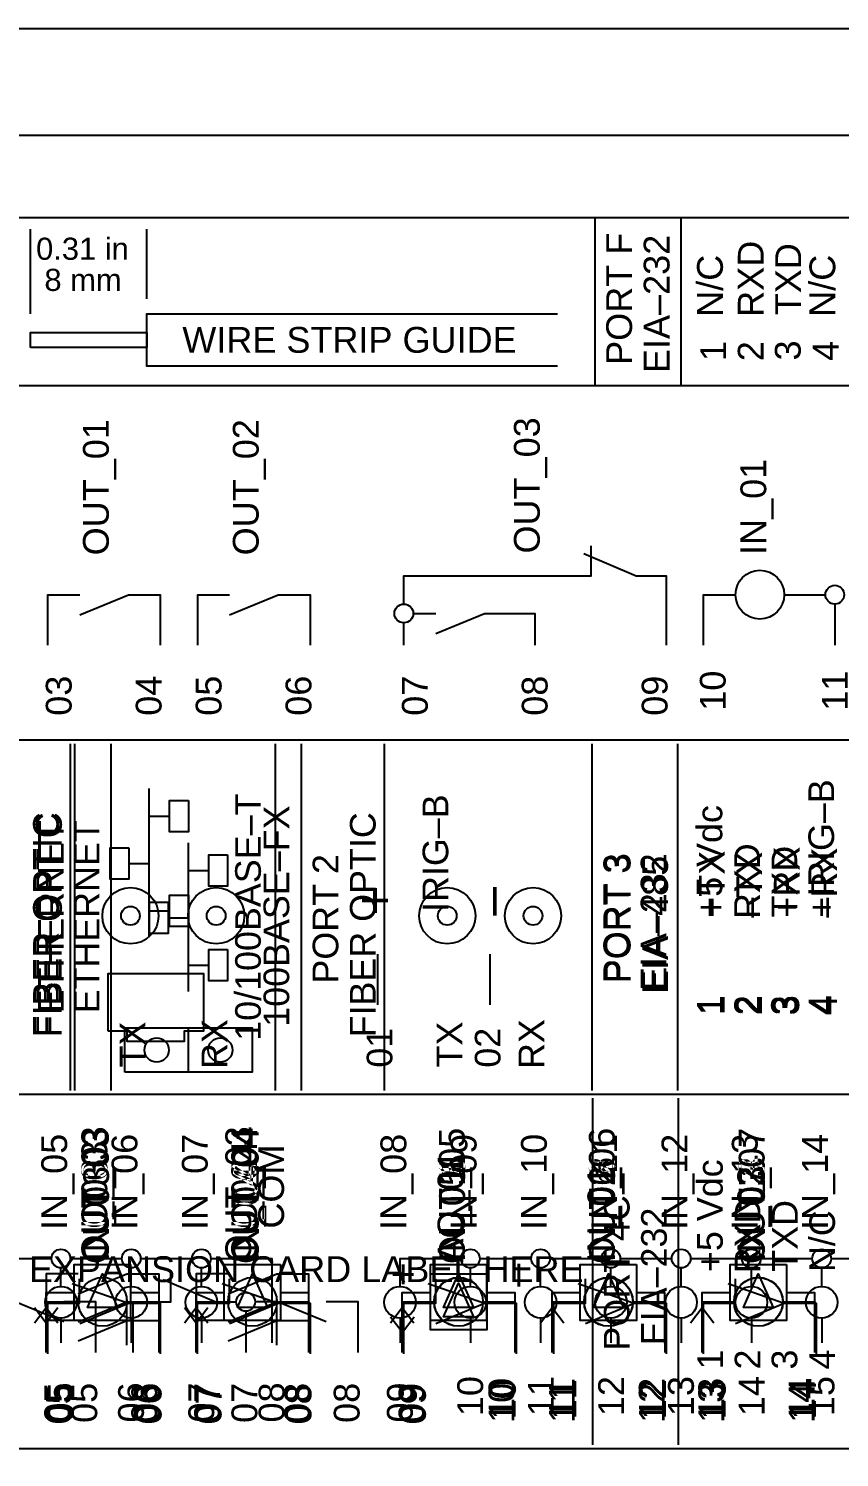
# Model space of a CAD drawing. Extents: x 0.3 to 23.7, y 0.2 to 17.8.
# Drawn here: x 10.789 to 12.953, y 5.042 to 8.852 of the extents above; entities that cross this region are included whole.
import ezdxf

# ---------------------------------------------------------------- set-up
doc = ezdxf.new("R2010")
doc.units = 0
doc.header["$MEASUREMENT"] = 0
for name, color, linetype in [('1_01__0-__NONE__EIA-232', 7, 'CONTINUOUS'), ('1_02__1-__NONE__EIA-485', 7, 'CONTINUOUS'), ('1_03__2-___1__10-100BASE-T', 7, 'CONTINUOUS'), ('1_04__3-___1__10-100BASE-T', 7, 'CONTINUOUS'), ('1_05__4-___1__100BASE-FX_M', 7, 'CONTINUOUS'), ('1_06__6-___2__10-100BASE-T', 7, 'CONTINUOUS'), ('1_07__8-___2__100BASE-FX_M', 7, 'CONTINUOUS'), ('2_01__0-__EMPTY', 7, 'CONTINUOUS'), ('2_02__A-__SERIAL_COMMUNICA', 7, 'CONTINUOUS'), ('2_03__B-___3__DI___4__DO__', 7, 'CONTINUOUS'), ('2_04__1-___4__DI___4__DO_E', 7, 'CONTINUOUS'), ('2_05__C-___4__DI___4__DO_F', 7, 'CONTINUOUS'), ('2_06__D-___4__DI___3__DO_E', 7, 'CONTINUOUS'), ('2_07__2A___8__DO__ELECTROM', 7, 'CONTINUOUS'), ('2_08__2B___8__DO__ELECTROM', 7, 'CONTINUOUS'), ('2_09__2C___8__DO_ELECTROME', 7, 'CONTINUOUS'), ('2_10__2D___8__DO_ELECTROME', 7, 'CONTINUOUS'), ('2_11__2G___8__DO_ELECTROME', 7, 'CONTINUOUS'), ('2_12__3-___8__DI', 7, 'CONTINUOUS'), ('2_13__4-___14__DI', 7, 'CONTINUOUS'), ('2_14__5-___8__AI___20_MA_O', 7, 'CONTINUOUS'), ('2_15__6-___4__AI___4__AO__', 7, 'CONTINUOUS'), ('5_00_____DWG', 7, 'CONTINUOUS')]:
    doc.layers.add(name, color=color, linetype=linetype)
doc.styles.add('ARIAL', font='arial.ttf')

msp = doc.modelspace()

# ---------------------------------------------------------------- linework, layer by layer
at = {"layer": '1_01__0-__NONE__EIA-232'}
for points in [[(10.9006, 6.0198), (10.9006, 6.9448)], [(11.4476, 6.0198), (11.4476, 6.9448)], [(12.2931, 6.0198), (12.2931, 6.9448)], [(12.5218, 6.0198), (12.5218, 6.9448)], [(11.7212, 6.2489), (11.7212, 6.3839)], [(12.0195, 6.3839), (12.0195, 6.2489)]]:
    msp.add_lwpolyline(points, dxfattribs=at)
for centre, radius in [((11.0609, 6.4862), 0.075), ((11.2896, 6.4862), 0.075), ((11.0609, 6.4862), 0.025), ((11.2896, 6.4862), 0.025)]:
    msp.add_circle(centre, radius, dxfattribs=at)
at = {"layer": '1_02__1-__NONE__EIA-485'}
for points in [[(10.9006, 6.0198), (10.9006, 6.9448)], [(11.4476, 6.0198), (11.4476, 6.9448)], [(12.2931, 6.0198), (12.2931, 6.9448)], [(12.5218, 6.0198), (12.5218, 6.9448)], [(11.7212, 6.2489), (11.7212, 6.3839)], [(12.0195, 6.3839), (12.0195, 6.2489)]]:
    msp.add_lwpolyline(points, dxfattribs=at)
for centre, radius in [((11.0609, 6.4862), 0.075), ((11.2896, 6.4862), 0.075), ((11.0609, 6.4862), 0.025), ((11.2896, 6.4862), 0.025)]:
    msp.add_circle(centre, radius, dxfattribs=at)
at = {"layer": '1_03__2-___1__10-100BASE-T'}
for points in [[(10.9006, 6.0198), (10.9006, 6.9448)], [(11.4476, 6.0198), (11.4476, 6.9448)], [(12.2931, 6.0198), (12.2931, 6.9448)], [(12.5218, 6.0198), (12.5218, 6.9448)], [(11.7212, 6.2489), (11.7212, 6.3839)], [(12.0195, 6.3839), (12.0195, 6.2489)]]:
    msp.add_lwpolyline(points, dxfattribs=at)
for centre, radius in [((11.0609, 6.4862), 0.075), ((11.2896, 6.4862), 0.075), ((11.0609, 6.4862), 0.025), ((11.2896, 6.4862), 0.025)]:
    msp.add_circle(centre, radius, dxfattribs=at)
at = {"layer": '1_04__3-___1__10-100BASE-T'}
for points in [[(10.9006, 6.0198), (10.9006, 6.9448)], [(11.4476, 6.0198), (11.4476, 6.9448)], [(12.2931, 6.0198), (12.2931, 6.9448)], [(12.5218, 6.0198), (12.5218, 6.9448)], [(11.7212, 6.2489), (11.7212, 6.3839)], [(12.0195, 6.3839), (12.0195, 6.2489)]]:
    msp.add_lwpolyline(points, dxfattribs=at)
for centre, radius in [((11.0609, 6.4862), 0.075), ((11.2896, 6.4862), 0.075), ((11.0609, 6.4862), 0.025), ((11.2896, 6.4862), 0.025)]:
    msp.add_circle(centre, radius, dxfattribs=at)
at = {"layer": '1_05__4-___1__100BASE-FX_M'}
for points in [[(11.5173, 6.0198), (11.5173, 6.9448)], [(11.7391, 6.0198), (11.7391, 6.9448)], [(12.2931, 6.0198), (12.2931, 6.9448)], [(12.5218, 6.0198), (12.5218, 6.9448)]]:
    msp.add_lwpolyline(points, dxfattribs=at)
for centre, radius in [((11.9063, 6.4862), 0.075), ((12.1351, 6.4862), 0.075), ((11.9063, 6.4862), 0.025), ((12.1351, 6.4862), 0.025)]:
    msp.add_circle(centre, radius, dxfattribs=at)
at = {"layer": '1_06__6-___2__10-100BASE-T'}
for points in [[(10.9129, 6.0198), (10.9129, 6.9448)], [(11.5173, 6.0198), (11.5173, 6.9448)], [(11.7391, 6.0198), (11.7391, 6.9448)], [(12.2931, 6.0198), (12.2931, 6.9448)], [(12.5218, 6.0198), (12.5218, 6.9448)], [(11.1112, 6.4291), (11.1112, 6.8253)], [(11.2155, 6.7938), (11.2155, 6.7098), (11.1655, 6.7098), (11.1655, 6.7938), (11.2155, 6.7938)], [(11.1112, 6.7518), (11.1627, 6.7518)], [(11.0569, 6.6676), (11.0569, 6.5836), (11.0069, 6.5836), (11.0069, 6.6676), (11.0569, 6.6676)], [(11.0597, 6.6256), (11.1112, 6.6256)], [(11.2155, 6.5414), (11.2155, 6.4573), (11.1655, 6.4573), (11.1655, 6.5414), (11.2155, 6.5414)], [(11.1112, 6.4993), (11.1627, 6.4993)], [(11.0005, 6.1796), (11.0517, 6.1796), (11.0517, 6.152), (11.2052, 6.152), (11.2052, 6.1796), (11.2563, 6.1796), (11.2563, 6.3311), (11.0005, 6.3311), (11.0005, 6.1796)]]:
    msp.add_lwpolyline(points, dxfattribs=at)
for centre, radius in [((11.9063, 6.4862), 0.075), ((12.1351, 6.4862), 0.075), ((11.9063, 6.4862), 0.025), ((12.1351, 6.4862), 0.025)]:
    msp.add_circle(centre, radius, dxfattribs=at)
at = {"layer": '1_07__8-___2__100BASE-FX_M'}
for points in [[(11.0095, 6.0198), (11.0095, 6.9448)], [(11.5173, 6.0198), (11.5173, 6.9448)], [(11.7391, 6.0198), (11.7391, 6.9448)], [(12.2931, 6.0198), (12.2931, 6.9448)], [(12.5218, 6.0198), (12.5218, 6.9448)], [(11.2158, 6.2842), (11.2158, 6.6804)], [(11.3201, 6.6489), (11.3201, 6.5649), (11.2701, 6.5649), (11.2701, 6.6489), (11.3201, 6.6489)], [(11.2158, 6.6069), (11.2673, 6.6069)], [(11.1614, 6.5227), (11.1614, 6.4386), (11.1115, 6.4386), (11.1115, 6.5227), (11.1614, 6.5227)], [(11.1642, 6.4807), (11.2158, 6.4807)], [(11.3201, 6.3964), (11.3201, 6.3124), (11.2701, 6.3124), (11.2701, 6.3964), (11.3201, 6.3964)], [(11.2158, 6.3544), (11.2673, 6.3544)], [(11.0458, 6.0687), (11.0458, 6.1877), (11.3858, 6.1877), (11.3858, 6.0687), (11.0458, 6.0687)], [(11.2158, 6.0687), (11.2158, 6.1877)]]:
    msp.add_lwpolyline(points, dxfattribs=at)
for centre, radius in [((11.9063, 6.4862), 0.075), ((12.1351, 6.4862), 0.075), ((11.9063, 6.4862), 0.025), ((12.1351, 6.4862), 0.025), ((11.1308, 6.1281), 0.0325), ((11.3008, 6.1281), 0.0325)]:
    msp.add_circle(centre, radius, dxfattribs=at)
at = {"layer": '2_02__A-__SERIAL_COMMUNICA'}
for points in [[(12.2943, 5.0748), (12.2943, 5.9998)], [(12.5231, 5.0748), (12.5231, 5.9998)]]:
    msp.add_lwpolyline(points, dxfattribs=at)
at = {"layer": '2_03__B-___3__DI___4__DO__'}
for points in [[(12.0115, 5.5314), (12.0115, 5.3814), (11.8615, 5.3814), (11.8615, 5.5314), (12.0115, 5.5314)], [(11.9764, 5.4164), (11.8964, 5.4164), (11.9365, 5.5064), (11.9764, 5.4164)], [(10.8364, 5.3214), (10.8364, 5.4564), (10.9215, 5.4564)], [(10.9215, 5.4027), (11.0515, 5.4564), (11.1365, 5.4564), (11.1365, 5.3214)], [(11.2363, 5.3214), (11.2363, 5.4564), (11.3214, 5.4564)], [(11.3215, 5.4027), (11.4515, 5.4564), (11.5364, 5.4564), (11.5364, 5.3214)], [(11.7865, 5.3214), (11.7865, 5.4564), (11.8615, 5.4564)], [(12.0115, 5.4564), (12.0866, 5.4564), (12.0866, 5.3214)], [(12.1865, 5.3214), (12.1864, 5.4564), (12.2716, 5.4564)], [(12.4016, 5.4564), (12.4866, 5.4564), (12.4866, 5.3214)], [(12.5864, 5.3214), (12.5864, 5.4564), (12.6716, 5.4564)], [(12.8016, 5.4564), (12.8865, 5.4564), (12.8865, 5.3214)], [(11.7552, 5.4164), (11.7864, 5.3752), (11.8176, 5.4164)]]:
    msp.add_lwpolyline(points, dxfattribs=at)
for centre in [(12.3366, 5.4564), (12.7366, 5.4564)]:
    msp.add_circle(centre, 0.065, dxfattribs=at)
at = {"layer": '2_04__1-___4__DI___4__DO_E'}
for points in [[(11.9363, 5.5214), (11.9494, 5.52), (11.9616, 5.5163), (11.9727, 5.5103), (11.9823, 5.5023), (11.9902, 5.4927), (11.9962, 5.4817), (12, 5.4695), (12.0013, 5.4564), (12, 5.4433), (11.9962, 5.4311), (11.9902, 5.42), (11.9823, 5.4104), (11.9727, 5.4025), (11.9616, 5.3965), (11.9494, 5.3927), (11.9363, 5.3914), (11.9232, 5.3927), (11.911, 5.3965), (11.9, 5.4025), (11.8904, 5.4104), (11.8824, 5.42), (11.8764, 5.4311), (11.8727, 5.4433), (11.8713, 5.4564), (11.8727, 5.4695), (11.8764, 5.4817), (11.8824, 5.4927), (11.8904, 5.5023), (11.9, 5.5103), (11.911, 5.5163), (11.9232, 5.52)], [(12.3364, 5.5214), (12.3495, 5.52), (12.3617, 5.5163), (12.3727, 5.5103), (12.3824, 5.5023), (12.3903, 5.4927), (12.3963, 5.4817), (12.4001, 5.4695), (12.4014, 5.4564), (12.4001, 5.4433), (12.3963, 5.4311), (12.3903, 5.42), (12.3824, 5.4104), (12.3727, 5.4025), (12.3617, 5.3965), (12.3495, 5.3927), (12.3364, 5.3914), (12.3233, 5.3927), (12.3111, 5.3965), (12.3001, 5.4025), (12.2904, 5.4104), (12.2825, 5.42), (12.2765, 5.4311), (12.2727, 5.4433), (12.2714, 5.4564), (12.2727, 5.4695), (12.2765, 5.4817), (12.2825, 5.4927), (12.2904, 5.5023), (12.3001, 5.5103), (12.3111, 5.5163), (12.3233, 5.52)], [(12.7365, 5.5214), (12.7496, 5.52), (12.7618, 5.5163), (12.7728, 5.5103), (12.7824, 5.5023), (12.7904, 5.4927), (12.7964, 5.4817), (12.8001, 5.4695), (12.8015, 5.4564), (12.8001, 5.4433), (12.7964, 5.4311), (12.7904, 5.42), (12.7824, 5.4104), (12.7728, 5.4025), (12.7618, 5.3965), (12.7496, 5.3927), (12.7365, 5.3914), (12.7234, 5.3927), (12.7112, 5.3965), (12.7001, 5.4025), (12.6905, 5.4104), (12.6826, 5.42), (12.6766, 5.4311), (12.6728, 5.4433), (12.6715, 5.4564), (12.6728, 5.4695), (12.6766, 5.4817), (12.6826, 5.4927), (12.6905, 5.5023), (12.7001, 5.5103), (12.7112, 5.5163), (12.7234, 5.52)]]:
    msp.add_lwpolyline(points, close=True, dxfattribs=at)
for points in [[(10.8362, 5.3214), (10.8362, 5.4564), (10.9213, 5.4564)], [(10.9214, 5.4027), (11.0513, 5.4564), (11.1363, 5.4564), (11.1363, 5.3214)], [(11.2362, 5.3214), (11.2362, 5.4564), (11.3213, 5.4564)], [(11.3213, 5.4027), (11.4513, 5.4564), (11.5363, 5.4564), (11.5363, 5.3214)], [(11.7863, 5.3214), (11.7863, 5.4564), (11.8713, 5.4564)], [(12.0013, 5.4564), (12.0863, 5.4564), (12.0863, 5.3214)], [(12.1864, 5.3214), (12.1864, 5.4564), (12.2714, 5.4564)], [(12.4014, 5.4564), (12.4864, 5.4564), (12.4864, 5.3214)], [(12.5865, 5.3214), (12.5865, 5.4564), (12.6714, 5.4564)], [(12.8015, 5.4564), (12.8864, 5.4564), (12.8864, 5.3214)]]:
    msp.add_lwpolyline(points, dxfattribs=at)
for centre in [(11.9363, 5.4564), (12.3364, 5.4564), (12.7365, 5.4564)]:
    msp.add_circle(centre, 0.065, dxfattribs=at)
at = {"layer": '2_05__C-___4__DI___4__DO_F'}
for points in [[(10.9213, 5.5313), (10.8362, 5.5313), (10.8362, 5.3213)], [(10.9213, 5.4776), (11.0513, 5.5313), (11.1363, 5.5313), (11.1363, 5.4063)], [(11.3213, 5.5313), (11.2362, 5.5313), (11.2362, 5.3213)], [(11.3213, 5.4776), (11.4513, 5.5313), (11.5363, 5.5313), (11.5363, 5.4063)], [(11.0513, 5.3413), (11.0513, 5.4713)], [(11.4513, 5.3413), (11.4513, 5.4713)], [(11.7863, 5.3213), (11.7863, 5.4563), (11.8713, 5.4563)], [(12.0013, 5.4563), (12.0863, 5.4563), (12.0863, 5.3213)], [(12.1864, 5.3213), (12.1864, 5.4563), (12.2714, 5.4563)], [(12.4014, 5.4563), (12.4864, 5.4563), (12.4864, 5.3213)], [(12.5865, 5.3213), (12.5865, 5.4563), (12.6714, 5.4563)], [(12.8015, 5.4563), (12.8864, 5.4563), (12.8864, 5.3213)], [(10.9213, 5.4063), (10.8362, 5.4063)], [(10.9213, 5.3526), (11.0513, 5.4063), (11.1363, 5.4063), (11.1363, 5.3213)], [(11.3213, 5.4063), (11.2362, 5.4063)], [(11.3213, 5.3526), (11.4513, 5.4063), (11.5363, 5.4063), (11.5363, 5.3213)]]:
    msp.add_lwpolyline(points, dxfattribs=at)
for centre in [(11.9363, 5.4563), (12.3364, 5.4563), (12.7365, 5.4563)]:
    msp.add_circle(centre, 0.065, dxfattribs=at)
at = {"layer": '2_06__D-___4__DI___3__DO_E'}
for points in [[(11.0683, 5.3214), (11.0683, 5.4564), (11.1684, 5.4564), (11.1684, 5.4564), (11.1684, 5.5364)], [(11.1484, 5.5164), (11.2884, 5.4564), (11.3435, 5.4564)], [(10.8833, 5.4027), (10.7533, 5.4564), (10.6933, 5.4564)], [(10.9685, 5.3214), (10.9685, 5.4564), (10.8834, 5.4564)], [(11.5834, 5.4027), (11.4534, 5.4564), (11.3934, 5.4564)], [(11.6685, 5.3214), (11.6685, 5.4564), (11.5834, 5.4564)], [(11.7863, 5.3214), (11.7863, 5.4564), (11.8713, 5.4564)], [(12.0013, 5.4564), (12.0863, 5.4564), (12.0863, 5.3214)], [(12.1864, 5.3214), (12.1864, 5.4564), (12.2714, 5.4564)], [(12.4014, 5.4564), (12.4864, 5.4564), (12.4864, 5.3214)], [(12.5865, 5.3214), (12.5865, 5.4564), (12.6715, 5.4564)], [(12.8015, 5.4564), (12.8865, 5.4564), (12.8865, 5.3214)], [(11.3684, 5.4314), (11.3684, 5.3214)]]:
    msp.add_lwpolyline(points, dxfattribs=at)
for centre, radius in [((11.9363, 5.4564), 0.065), ((12.3364, 5.4564), 0.065), ((12.7365, 5.4564), 0.065), ((11.3684, 5.4564), 0.025)]:
    msp.add_circle(centre, radius, dxfattribs=at)
at = {"layer": '2_07__2A___8__DO__ELECTROM'}
for points in [[(10.8402, 5.3175), (10.8402, 5.4525), (10.9253, 5.4525)], [(10.9254, 5.3988), (11.0553, 5.4525), (11.1403, 5.4525), (11.1403, 5.3175)], [(11.2402, 5.3175), (11.2402, 5.4525), (11.3253, 5.4525)], [(11.3253, 5.3988), (11.4553, 5.4525), (11.5403, 5.4525), (11.5403, 5.3175)], [(11.7903, 5.3175), (11.7903, 5.4525), (11.8754, 5.4525)], [(11.8755, 5.3988), (12.0054, 5.4525), (12.0904, 5.4525), (12.0904, 5.3175)], [(12.1903, 5.3175), (12.1903, 5.4525), (12.2754, 5.4525)], [(12.2755, 5.3988), (12.4054, 5.4525), (12.4904, 5.4525), (12.4904, 5.3175)], [(12.5903, 5.3175), (12.5903, 5.4525), (12.6754, 5.4525)], [(12.6754, 5.3988), (12.8054, 5.4525), (12.8904, 5.4525), (12.8904, 5.3175)]]:
    msp.add_lwpolyline(points, dxfattribs=at)
at = {"layer": '2_08__2B___8__DO__ELECTROM'}
for points in [[(10.8402, 5.3175), (10.8402, 5.4525), (10.9253, 5.4525), (10.9253, 5.5175)], [(10.9053, 5.505), (11.0553, 5.4525), (11.1403, 5.4525), (11.1403, 5.3175)], [(11.2402, 5.3175), (11.2402, 5.4525), (11.3253, 5.4525), (11.3253, 5.5175)], [(11.3053, 5.505), (11.4553, 5.4525), (11.5403, 5.4525), (11.5403, 5.3175)], [(11.7903, 5.3175), (11.7903, 5.4525), (11.8754, 5.4525), (11.8754, 5.5175)], [(11.8554, 5.505), (12.0054, 5.4525), (12.0904, 5.4525), (12.0904, 5.3175)], [(12.1903, 5.3175), (12.1903, 5.4525), (12.2754, 5.4525), (12.2754, 5.5175)], [(12.2554, 5.505), (12.4054, 5.4525), (12.4904, 5.4525), (12.4904, 5.3175)], [(12.5903, 5.3175), (12.5903, 5.4525), (12.6754, 5.4525), (12.6754, 5.5175)], [(12.6554, 5.505), (12.8054, 5.4525), (12.8904, 5.4525), (12.8904, 5.3175)]]:
    msp.add_lwpolyline(points, dxfattribs=at)
at = {"layer": '2_09__2C___8__DO_ELECTROME'}
for points in [[(12.5903, 5.3175), (12.5903, 5.4525), (12.6754, 5.4525), (12.6754, 5.5175)], [(12.6554, 5.505), (12.8054, 5.4525), (12.8904, 5.4525), (12.8904, 5.3175)], [(10.8402, 5.3175), (10.8402, 5.4525), (10.9253, 5.4525)], [(10.9254, 5.3988), (11.0553, 5.4525), (11.1403, 5.4525), (11.1403, 5.3175)], [(11.2402, 5.3175), (11.2402, 5.4525), (11.3253, 5.4525)], [(11.3253, 5.3988), (11.4553, 5.4525), (11.5403, 5.4525), (11.5403, 5.3175)], [(11.7903, 5.3175), (11.7903, 5.4525), (11.8754, 5.4525)], [(11.8755, 5.3988), (12.0054, 5.4525), (12.0904, 5.4525), (12.0904, 5.3175)], [(12.1903, 5.3175), (12.1903, 5.4525), (12.2754, 5.4525)], [(12.2755, 5.3988), (12.4054, 5.4525), (12.4904, 5.4525), (12.4904, 5.3175)]]:
    msp.add_lwpolyline(points, dxfattribs=at)
at = {"layer": '2_10__2D___8__DO_ELECTROME'}
for points in [[(10.8402, 5.3175), (10.8402, 5.4525), (10.9253, 5.4525), (10.9253, 5.5175)], [(10.9053, 5.505), (11.0553, 5.4525), (11.1403, 5.4525), (11.1403, 5.3175)], [(11.2402, 5.3175), (11.2402, 5.4525), (11.3253, 5.4525), (11.3253, 5.5175)], [(11.3053, 5.505), (11.4553, 5.4525), (11.5403, 5.4525), (11.5403, 5.3175)], [(11.7903, 5.3175), (11.7903, 5.4525), (11.8754, 5.4525), (11.8754, 5.5175)], [(11.8554, 5.505), (12.0055, 5.4525), (12.0904, 5.4525), (12.0904, 5.3175)], [(12.1903, 5.3175), (12.1903, 5.4525), (12.2754, 5.4525), (12.2754, 5.5175)], [(12.2554, 5.505), (12.4054, 5.4525), (12.4904, 5.4525), (12.4904, 5.3175)], [(12.5903, 5.3175), (12.5903, 5.4525), (12.6754, 5.4525), (12.6754, 5.5175)], [(12.6554, 5.505), (12.8054, 5.4525), (12.8904, 5.4525), (12.8904, 5.3175)]]:
    msp.add_lwpolyline(points, dxfattribs=at)
at = {"layer": '2_11__2G___8__DO_ELECTROME'}
for points in [[(11.7903, 5.3175), (11.7903, 5.4525), (11.8754, 5.4525), (11.8754, 5.5175)], [(11.8554, 5.505), (12.0054, 5.4525), (12.0904, 5.4525), (12.0904, 5.3175)], [(12.1903, 5.3175), (12.1903, 5.4525), (12.2754, 5.4525), (12.2754, 5.5175)], [(12.2554, 5.505), (12.4054, 5.4525), (12.4904, 5.4525), (12.4904, 5.3175)], [(12.5903, 5.3175), (12.5903, 5.4525), (12.6754, 5.4525), (12.6754, 5.5175)], [(12.6554, 5.505), (12.8054, 5.4525), (12.8904, 5.4525), (12.8904, 5.3175)], [(10.8402, 5.3175), (10.8402, 5.4525), (10.9253, 5.4525)], [(10.9254, 5.3988), (11.0553, 5.4525), (11.1403, 5.4525), (11.1403, 5.3175)], [(11.2402, 5.3175), (11.2402, 5.4525), (11.3253, 5.4525)], [(11.3253, 5.3988), (11.4553, 5.4525), (11.5403, 5.4525), (11.5403, 5.3175)]]:
    msp.add_lwpolyline(points, dxfattribs=at)
at = {"layer": '2_12__3-___8__DI'}
for points in [[(10.8367, 5.3214), (10.8367, 5.4564), (10.9217, 5.4564)], [(11.0517, 5.4564), (11.1367, 5.4564), (11.1367, 5.3214)], [(11.2366, 5.3214), (11.2365, 5.4564), (11.3215, 5.4564)], [(11.4515, 5.4564), (11.5365, 5.4564), (11.5365, 5.3214)], [(11.7865, 5.3214), (11.7865, 5.4564), (11.8715, 5.4564)], [(12.0015, 5.4564), (12.0865, 5.4564), (12.0865, 5.3214)], [(12.1866, 5.3214), (12.1866, 5.4564), (12.2716, 5.4564)], [(12.4016, 5.4564), (12.4866, 5.4564), (12.4866, 5.3214)], [(12.5867, 5.3214), (12.5867, 5.4564), (12.6716, 5.4564)], [(12.8017, 5.4564), (12.8867, 5.4564), (12.8867, 5.3214)]]:
    msp.add_lwpolyline(points, dxfattribs=at)
for centre in [(10.9867, 5.4564), (11.3866, 5.4564), (11.9365, 5.4564), (12.3366, 5.4564), (12.7367, 5.4564)]:
    msp.add_circle(centre, 0.065, dxfattribs=at)
at = {"layer": '2_13__4-___14__DI'}
for points in [[(10.7129, 5.5719), (10.8504, 5.5719)], [(10.9004, 5.5719), (11.0379, 5.5719)], [(11.0879, 5.5719), (11.2254, 5.5719)], [(11.2754, 5.5719), (11.4379, 5.5719), (11.4379, 5.3469)], [(11.7804, 5.4978), (11.7804, 5.5719), (11.9429, 5.5719)], [(11.9929, 5.5719), (12.1304, 5.5719)], [(12.1804, 5.5719), (12.3179, 5.5719)], [(12.3679, 5.5719), (12.5054, 5.5719)], [(12.5554, 5.5719), (12.6929, 5.5719)], [(12.7429, 5.5719), (12.8804, 5.5719)], [(12.9304, 5.5719), (13.0929, 5.5719), (13.0929, 5.3469)], [(10.8754, 5.4978), (10.8754, 5.5469)], [(11.0629, 5.4978), (11.0629, 5.5469)], [(11.2504, 5.4978), (11.2504, 5.5469)], [(11.9679, 5.4978), (11.9679, 5.5469)], [(12.1554, 5.4978), (12.1554, 5.5469)], [(12.3429, 5.4978), (12.3429, 5.5469)], [(12.5304, 5.4978), (12.5304, 5.5469)], [(12.7179, 5.4978), (12.7179, 5.5469)], [(12.9054, 5.4978), (12.9054, 5.5469)], [(10.8754, 5.4133), (10.8754, 5.3469)], [(11.0629, 5.4133), (11.0629, 5.3469)], [(11.2504, 5.4133), (11.2504, 5.3469)], [(11.7804, 5.4133), (11.7804, 5.3469)], [(11.9679, 5.4133), (11.9679, 5.3469)], [(12.1554, 5.4133), (12.1554, 5.3469)], [(12.3429, 5.4133), (12.3429, 5.3469)], [(12.5304, 5.4133), (12.5304, 5.3469)], [(12.7179, 5.4133), (12.7179, 5.3469)], [(12.9054, 5.4133), (12.9054, 5.3469)]]:
    msp.add_lwpolyline(points, dxfattribs=at)
for centre, radius in [((10.8754, 5.5719), 0.025), ((11.0629, 5.5719), 0.025), ((11.2504, 5.5719), 0.025), ((11.9679, 5.5719), 0.025), ((12.1554, 5.5719), 0.025), ((12.3429, 5.5719), 0.025), ((12.5304, 5.5719), 0.025), ((12.7179, 5.5719), 0.025), ((12.9054, 5.5719), 0.025), ((10.8754, 5.4555), 0.0422), ((11.0629, 5.4555), 0.0422), ((11.2504, 5.4555), 0.0422), ((11.7804, 5.4555), 0.0422), ((11.9679, 5.4555), 0.0422), ((12.1554, 5.4555), 0.0422), ((12.3429, 5.4555), 0.0422), ((12.5304, 5.4555), 0.0422), ((12.7179, 5.4555), 0.0422), ((12.9054, 5.4555), 0.0422)]:
    msp.add_circle(centre, radius, dxfattribs=at)
at = {"layer": '2_14__5-___8__AI___20_MA_O'}
for points in [[(11.0611, 5.5564), (11.0611, 5.4064), (10.9111, 5.4064), (10.9111, 5.5564), (11.0611, 5.5564)], [(11.0261, 5.4414), (10.9461, 5.4414), (10.9861, 5.5314), (11.0261, 5.4414)], [(11.4612, 5.5564), (11.4612, 5.4064), (11.3112, 5.4064), (11.3112, 5.5564), (11.4612, 5.5564)], [(11.4262, 5.4414), (11.3462, 5.4414), (11.3862, 5.5314), (11.4262, 5.4414)], [(12.0112, 5.5564), (12.0112, 5.4064), (11.8612, 5.4064), (11.8612, 5.5564), (12.0112, 5.5564)], [(11.9761, 5.4414), (11.8961, 5.4414), (11.9361, 5.5314), (11.9761, 5.4414)], [(12.4112, 5.5564), (12.4112, 5.4064), (12.2612, 5.4064), (12.2612, 5.5564), (12.4112, 5.5564)], [(12.3762, 5.4414), (12.2962, 5.4414), (12.3362, 5.5314), (12.3762, 5.4414)], [(12.8113, 5.5564), (12.8113, 5.4064), (12.6613, 5.4064), (12.6613, 5.5564), (12.8113, 5.5564)], [(12.7763, 5.4414), (12.6963, 5.4414), (12.7363, 5.5314), (12.7763, 5.4414)], [(10.8361, 5.3464), (10.836, 5.4814), (10.9111, 5.4814)], [(11.0612, 5.4814), (11.1362, 5.4814), (11.1362, 5.3464)], [(11.2361, 5.3464), (11.2361, 5.4814), (11.3112, 5.4814)], [(11.4612, 5.4814), (11.5363, 5.4814), (11.5363, 5.3464)], [(11.7862, 5.3464), (11.7861, 5.4814), (11.8612, 5.4814)], [(12.0112, 5.4814), (12.0863, 5.4814), (12.0863, 5.3464)], [(12.1862, 5.3464), (12.1861, 5.4814), (12.2612, 5.4814)], [(12.4112, 5.4814), (12.4863, 5.4814), (12.4863, 5.3464)], [(12.5862, 5.3464), (12.5862, 5.4814), (12.6613, 5.4814)], [(12.8113, 5.4814), (12.8864, 5.4814), (12.8864, 5.3464)], [(10.8048, 5.4002), (10.8361, 5.4414), (10.8673, 5.4002)], [(11.2049, 5.4002), (11.2361, 5.4414), (11.2673, 5.4002)], [(11.7549, 5.4002), (11.7862, 5.4414), (11.8174, 5.4002)], [(12.1549, 5.4002), (12.1862, 5.4414), (12.2174, 5.4002)], [(12.555, 5.4002), (12.5862, 5.4414), (12.6174, 5.4002)]]:
    msp.add_lwpolyline(points, dxfattribs=at)
at = {"layer": '2_15__6-___4__AI___4__AO__'}
for points in [[(11.0611, 5.5564), (11.0611, 5.4064), (10.9111, 5.4064), (10.9111, 5.5564), (11.0611, 5.5564)], [(11.0261, 5.4414), (10.9461, 5.4414), (10.9861, 5.5314), (11.0261, 5.4414)], [(11.4612, 5.5564), (11.4612, 5.4064), (11.3112, 5.4064), (11.3112, 5.5564), (11.4612, 5.5564)], [(11.4262, 5.4414), (11.3462, 5.4414), (11.3862, 5.5314), (11.4262, 5.4414)], [(12.0112, 5.5564), (12.0112, 5.4064), (11.8612, 5.4064), (11.8612, 5.5564), (12.0112, 5.5564)], [(11.9761, 5.4414), (11.8961, 5.4414), (11.9361, 5.5314), (11.9761, 5.4414)], [(12.4112, 5.5564), (12.4112, 5.4064), (12.2612, 5.4064), (12.2612, 5.5564), (12.4112, 5.5564)], [(12.3762, 5.4414), (12.2962, 5.4414), (12.3362, 5.5314), (12.3762, 5.4414)], [(12.8113, 5.5564), (12.8113, 5.4064), (12.6613, 5.4064), (12.6613, 5.5564), (12.8113, 5.5564)], [(12.7763, 5.4414), (12.6963, 5.4414), (12.7363, 5.5314), (12.7763, 5.4414)], [(10.8361, 5.3464), (10.836, 5.4814), (10.9111, 5.4814)], [(11.0612, 5.4814), (11.1362, 5.4814), (11.1362, 5.3464)], [(11.2361, 5.3464), (11.2361, 5.4814), (11.3112, 5.4814)], [(11.4612, 5.4814), (11.5363, 5.4814), (11.5363, 5.3464)], [(11.7862, 5.3464), (11.7861, 5.4814), (11.8612, 5.4814)], [(12.0112, 5.4814), (12.0863, 5.4814), (12.0863, 5.3464)], [(12.1862, 5.3464), (12.1861, 5.4814), (12.2612, 5.4814)], [(12.4112, 5.4814), (12.4863, 5.4814), (12.4863, 5.3464)], [(12.5862, 5.3464), (12.5862, 5.4814), (12.6613, 5.4814)], [(12.8113, 5.4814), (12.8864, 5.4814), (12.8864, 5.3464)], [(10.8048, 5.4414), (10.8361, 5.4002), (10.8673, 5.4414)], [(11.2049, 5.4414), (11.2361, 5.4002), (11.2673, 5.4414)], [(11.7549, 5.4002), (11.7862, 5.4414), (11.8174, 5.4002)], [(12.1549, 5.4002), (12.1862, 5.4414), (12.2174, 5.4002)], [(12.555, 5.4002), (12.5862, 5.4414), (12.6174, 5.4002)]]:
    msp.add_lwpolyline(points, dxfattribs=at)
at = {"layer": '5_00_____DWG'}
msp.add_lwpolyline([(9.4932, 8.8524), (14.6123, 8.8524), (14.6123, 1.569), (9.4932, 1.569)], close=True, dxfattribs=at)
for points in [[(14.6123, 8.567), (9.4932, 8.567)], [(12.3004, 8.3481), (12.3004, 7.8998)], [(12.5304, 7.8998), (12.5304, 8.3481)], [(10.7946, 8.0918), (10.7946, 8.3173)], [(11.1046, 8.1318), (11.1046, 8.3173)], [(12.2004, 7.9518), (11.1046, 7.9518), (11.1046, 8.0918), (12.2004, 8.0918)], [(10.7946, 8.0018), (10.7946, 8.0418), (11.1046, 8.0418), (11.1046, 8.0018), (10.7946, 8.0018)], [(13.5304, 7.8998), (9.6605, 7.8998)], [(11.7903, 7.3175), (11.7903, 7.3925), (12.2904, 7.3925), (12.2904, 7.3925), (12.2904, 7.4724)], [(12.2704, 7.4525), (12.4104, 7.3925), (12.4904, 7.3925), (12.4904, 7.2075)], [(10.8403, 7.2075), (10.8403, 7.3425), (10.9254, 7.3425)], [(10.9255, 7.2888), (11.0554, 7.3425), (11.1404, 7.3425), (11.1404, 7.2075)], [(11.2403, 7.2075), (11.2403, 7.3425), (11.3254, 7.3425)], [(11.3254, 7.2888), (11.4554, 7.3425), (11.5404, 7.3425), (11.5404, 7.2075)], [(12.5904, 7.2075), (12.5904, 7.3425), (12.6754, 7.3425)], [(12.8054, 7.3425), (12.9154, 7.3425)], [(12.9404, 7.3175), (12.9404, 7.2075)], [(11.8154, 7.2925), (11.8754, 7.2925)], [(11.8755, 7.2388), (12.0054, 7.2925), (12.1403, 7.2925), (12.1403, 7.2075)], [(11.7904, 7.2075), (11.7904, 7.2675)], [(13.5304, 6.9548), (9.6605, 6.9548)], [(13.5304, 6.0098), (9.6605, 6.0098)], [(13.5304, 5.0648), (9.6605, 5.0648)]]:
    msp.add_lwpolyline(points, dxfattribs=at)
msp.add_lwpolyline([(13.4504, 8.3481), (9.7405, 8.3481, 0.414213), (9.6605, 8.2681), (9.6605, 2.1031, 0.414212), (9.7405, 2.0231), (13.4504, 2.0231, 0.414211), (13.5304, 2.1031), (13.5304, 8.2681, 0.414219)], format="xyb", close=True, dxfattribs=at)
for centre, radius in [((12.7404, 7.3425), 0.065), ((12.9404, 7.3425), 0.025), ((11.7904, 7.2925), 0.025)]:
    msp.add_circle(centre, radius, dxfattribs=at)

# ---------------------------------------------------------------- texts
at = {"layer": '1_01__0-__NONE__EIA-232', "style": 'ARIAL'}
for s, height, p in [('+IRIG–B', 0.06846, (12.9384, 6.4809)), ('IRIG–B', 0.06846, (11.909, 6.4965)), ('FIBER OPTIC', 0.068457, (10.8696, 6.1619)), ('+5 Vdc', 0.06846, (12.6401, 6.4809)), ('RXD', 0.06846, (12.7406, 6.4775)), ('PORT 3', 0.06846, (12.3914, 6.3063)), ('EIA–232', 0.06846, (12.4909, 6.2859)), ('TXD', 0.06846, (12.8401, 6.4817)), ('+', 0.0978, (11.7608, 6.4868)), ('–', 0.0978, (12.0691, 6.4866)), ('1', 0.0685, (12.6411, 6.2209)), ('2', 0.0685, (12.7406, 6.2209)), ('3', 0.0685, (12.839, 6.2209)), ('4', 0.0685, (12.9395, 6.2209)), ('TX', 0.06846, (11.1007, 6.0817)), ('RX', 0.06846, (11.3194, 6.0775)), ('01', 0.06846, (11.7598, 6.081)), ('02', 0.06846, (12.0483, 6.081))]:
    msp.add_text(s, height=height, rotation=90, dxfattribs=at).set_placement(p)
at = {"layer": '1_02__1-__NONE__EIA-485', "style": 'ARIAL'}
for s, height, p in [('IRIG–B', 0.06846, (11.909, 6.4965)), ('FIBER OPTIC', 0.068457, (10.8696, 6.1619)), ('PORT 3', 0.06883, (12.3953, 6.306)), ('EIA–485', 0.06883, (12.4953, 6.2773)), ('+TX', 0.06883, (12.6465, 6.4808)), ('–TX', 0.06883, (12.7465, 6.4808)), ('+RX', 0.06883, (12.8465, 6.4808)), ('–RX', 0.06883, (12.9465, 6.4808)), ('+', 0.0978, (11.7608, 6.4868)), ('–', 0.0978, (12.0691, 6.4866)), ('1', 0.0688, (12.6464, 6.2209)), ('2', 0.0688, (12.7464, 6.2209)), ('3', 0.0688, (12.8453, 6.2209)), ('4', 0.0688, (12.9464, 6.2209)), ('TX', 0.06846, (11.1007, 6.0817)), ('RX', 0.06846, (11.3194, 6.0775)), ('01', 0.06846, (11.7598, 6.081)), ('02', 0.06846, (12.0483, 6.081))]:
    msp.add_text(s, height=height, rotation=90, dxfattribs=at).set_placement(p)
at = {"layer": '1_03__2-___1__10-100BASE-T', "style": 'ARIAL'}
for s, height, p in [('+IRIG–B', 0.06846, (12.9384, 6.4809)), ('IRIG–B', 0.06846, (11.909, 6.4965)), ('FIBER OPTIC', 0.068457, (10.8696, 6.1619)), ('+5 Vdc', 0.06846, (12.6401, 6.4809)), ('RXD', 0.06846, (12.7406, 6.4775)), ('PORT 3', 0.06846, (12.3914, 6.3063)), ('EIA–232', 0.06846, (12.4909, 6.2859)), ('TXD', 0.06846, (12.8401, 6.4817)), ('+', 0.0978, (11.7608, 6.4868)), ('–', 0.0978, (12.0691, 6.4866)), ('1', 0.0685, (12.6411, 6.2209)), ('2', 0.0685, (12.7406, 6.2209)), ('3', 0.0685, (12.839, 6.2209)), ('4', 0.0685, (12.9395, 6.2209)), ('TX', 0.06846, (11.1007, 6.0817)), ('RX', 0.06846, (11.3194, 6.0775)), ('01', 0.06846, (11.7598, 6.081)), ('02', 0.06846, (12.0483, 6.081))]:
    msp.add_text(s, height=height, rotation=90, dxfattribs=at).set_placement(p)
at = {"layer": '1_04__3-___1__10-100BASE-T', "style": 'ARIAL'}
for s, height, p in [('IRIG–B', 0.06846, (11.909, 6.4965)), ('FIBER OPTIC', 0.068457, (10.8696, 6.1619)), ('PORT 3', 0.06883, (12.3953, 6.306)), ('EIA–485', 0.06883, (12.4953, 6.2773)), ('+TX', 0.06883, (12.6465, 6.4808)), ('–TX', 0.06883, (12.7465, 6.4808)), ('+RX', 0.06883, (12.8465, 6.4808)), ('–RX', 0.06883, (12.9465, 6.4808)), ('+', 0.0978, (11.7608, 6.4868)), ('–', 0.0978, (12.0691, 6.4866)), ('1', 0.0688, (12.6464, 6.2209)), ('2', 0.0688, (12.7464, 6.2209)), ('3', 0.0688, (12.8453, 6.2209)), ('4', 0.0688, (12.9464, 6.2209)), ('TX', 0.06846, (11.1007, 6.0817)), ('RX', 0.06846, (11.3194, 6.0775)), ('01', 0.06846, (11.7598, 6.081)), ('02', 0.06846, (12.0483, 6.081))]:
    msp.add_text(s, height=height, rotation=90, dxfattribs=at).set_placement(p)
at = {"layer": '1_05__4-___1__100BASE-FX_M', "style": 'ARIAL'}
for s, height, p in [('+IRIG–B', 0.06846, (12.9384, 6.4809)), ('FIBER OPTIC', 0.068457, (11.7151, 6.1619)), ('+5 Vdc', 0.06846, (12.6401, 6.4809)), ('RXD', 0.06846, (12.7406, 6.4775)), ('PORT 2', 0.06846, (11.6156, 6.3053)), ('PORT 3', 0.06846, (12.3914, 6.3063)), ('EIA–232', 0.06846, (12.4909, 6.2859)), ('TXD', 0.06846, (12.8401, 6.4817)), ('1', 0.0685, (12.6411, 6.2209)), ('2', 0.0685, (12.7406, 6.2209)), ('3', 0.0685, (12.839, 6.2209)), ('4', 0.0685, (12.9395, 6.2209)), ('TX', 0.06846, (11.9461, 6.0817)), ('RX', 0.06846, (12.1649, 6.0775))]:
    msp.add_text(s, height=height, rotation=90, dxfattribs=at).set_placement(p)
at = {"layer": '1_06__6-___2__10-100BASE-T', "style": 'ARIAL'}
for s, height, p in [('+IRIG–B', 0.06846, (12.9384, 6.4809)), ('10/100BASE–T', 0.068457, (11.4088, 6.1529)), ('FIBER OPTIC', 0.068457, (11.7151, 6.1619)), ('+5 Vdc', 0.06846, (12.6401, 6.4809)), ('ETHERNET', 0.06846, (10.883, 6.2257)), ('RXD', 0.06846, (12.7406, 6.4775)), ('PORT 2', 0.06846, (11.6156, 6.3053)), ('PORT 3', 0.06846, (12.3914, 6.3063)), ('EIA–232', 0.06846, (12.4909, 6.2859)), ('TXD', 0.06846, (12.8401, 6.4817)), ('1', 0.0685, (12.6411, 6.2209)), ('2', 0.0685, (12.7406, 6.2209)), ('3', 0.0685, (12.839, 6.2209)), ('4', 0.0685, (12.9395, 6.2209)), ('TX', 0.06846, (11.9461, 6.0817)), ('RX', 0.06846, (12.1649, 6.0775))]:
    msp.add_text(s, height=height, rotation=90, dxfattribs=at).set_placement(p)
at = {"layer": '1_07__8-___2__100BASE-FX_M', "style": 'ARIAL'}
for s, height, p in [('+IRIG–B', 0.06846, (12.9384, 6.4809)), ('FIBER OPTIC', 0.068457, (10.8778, 6.1619)), ('100BASE–FX', 0.06846, (11.4845, 6.1902)), ('FIBER OPTIC', 0.068457, (11.7151, 6.1619)), ('+5 Vdc', 0.06846, (12.6401, 6.4809)), ('ETHERNET', 0.06846, (10.9783, 6.2257)), ('RXD', 0.06846, (12.7406, 6.4775)), ('PORT 2', 0.06846, (11.6156, 6.3053)), ('PORT 3', 0.06846, (12.3914, 6.3063)), ('EIA–232', 0.06846, (12.4909, 6.2859)), ('TXD', 0.06846, (12.8401, 6.4817)), ('1', 0.0685, (12.6411, 6.2209)), ('2', 0.0685, (12.7406, 6.2209)), ('3', 0.0685, (12.839, 6.2209)), ('4', 0.0685, (12.9395, 6.2209)), ('TX', 0.06846, (11.9461, 6.0817)), ('RX', 0.06846, (12.1649, 6.0775))]:
    msp.add_text(s, height=height, rotation=90, dxfattribs=at).set_placement(p)
at = {"layer": '2_01__0-__EMPTY', "style": 'ARIAL'}
msp.add_text('PLACE EXPANSION CARD LABEL HERE', height=0.068833, dxfattribs=at).set_placement((10.4479, 5.5093))
at = {"layer": '2_02__A-__SERIAL_COMMUNICA', "style": 'ARIAL'}
for s, height, p in [('+5 Vdc', 0.06846, (12.6413, 5.5359)), ('PORT 4C', 0.06846, (12.3927, 5.3265)), ('RXD', 0.06846, (12.7419, 5.5325)), ('TXD', 0.06846, (12.8413, 5.5367)), ('EIA–232', 0.06846, (12.4921, 5.3409)), ('N/C', 0.06846, (12.9408, 5.5358)), ('1', 0.0685, (12.6424, 5.2759)), ('2', 0.0685, (12.7418, 5.2759)), ('3', 0.0685, (12.8402, 5.2759)), ('4', 0.0685, (12.9407, 5.2759))]:
    msp.add_text(s, height=height, rotation=90, dxfattribs=at).set_placement(p)
at = {"layer": '2_03__B-___3__DI___4__DO__', "style": 'ARIAL'}
for s, height, p in [('OUT_03', 0.06883, (10.9991, 5.5613)), ('OUT_04', 0.06883, (11.3991, 5.5613)), ('AO_01', 0.06883, (11.9492, 5.5613)), ('IN_01', 0.06883, (12.3492, 5.5613)), ('IN_02', 0.06883, (12.7492, 5.5613)), ('+', 0.0787, (11.8263, 5.4974)), ('–', 0.0787, (12.1261, 5.4972)), ('05', 0.06883, (10.9001, 5.1335)), ('06', 0.06883, (11.14, 5.1335)), ('07', 0.06883, (11.2999, 5.1335)), ('08', 0.06883, (11.54, 5.1335)), ('09', 0.06883, (11.8452, 5.1335)), ('10', 0.06883, (12.0852, 5.1335)), ('11', 0.06883, (12.2464, 5.1335)), ('12', 0.06883, (12.4863, 5.1335)), ('13', 0.06883, (12.6452, 5.1335)), ('14', 0.06883, (12.8863, 5.1335))]:
    msp.add_text(s, height=height, rotation=90, dxfattribs=at).set_placement(p)
at = {"layer": '2_04__1-___4__DI___4__DO_E', "style": 'ARIAL'}
for s, p in [('OUT_03', (10.999, 5.5613)), ('OUT_03', (10.9989, 5.5612)), ('OUT_04', (11.3989, 5.5613)), ('OUT_04', (11.3989, 5.5612)), ('IN_01', (11.9535, 5.5623)), ('IN_01', (11.9535, 5.5619)), ('IN_02', (12.3536, 5.5623)), ('IN_02', (12.3536, 5.5619)), ('IN_03', (12.7535, 5.5623)), ('IN_03', (12.7535, 5.5619)), ('05', (10.9, 5.1335)), ('05', (10.9, 5.1333)), ('06', (11.1399, 5.1335)), ('06', (11.1399, 5.1333)), ('07', (11.2999, 5.1335)), ('07', (11.2999, 5.1333)), ('08', (11.5399, 5.1335)), ('08', (11.5399, 5.1333)), ('09', (11.8452, 5.1335)), ('09', (11.8452, 5.1333)), ('10', (12.0852, 5.1469)), ('10', (12.0852, 5.1468)), ('11', (12.2463, 5.1468)), ('11', (12.2463, 5.1469)), ('12', (12.4863, 5.1469)), ('12', (12.4863, 5.1468)), ('13', (12.6452, 5.1469)), ('13', (12.6452, 5.1468)), ('14', (12.8863, 5.1468)), ('14', (12.8863, 5.1469))]:
    msp.add_text(s, height=0.06883, rotation=90, dxfattribs=at).set_placement(p)
at = {"layer": '2_05__C-___4__DI___4__DO_F', "style": 'ARIAL'}
for s, p in [('OUT_03', (11.0029, 5.5574)), ('OUT_04', (11.4029, 5.5574)), ('IN_01', (11.9535, 5.5622)), ('IN_02', (12.3536, 5.5622)), ('IN_03', (12.7535, 5.5622)), ('05', (10.904, 5.1295)), ('06', (11.1439, 5.1295)), ('07', (11.3039, 5.1295)), ('08', (11.5439, 5.1295)), ('09', (11.8452, 5.1334)), ('10', (12.0852, 5.1468)), ('11', (12.2463, 5.1468)), ('12', (12.4863, 5.1468)), ('13', (12.6452, 5.1468)), ('14', (12.8863, 5.1468))]:
    msp.add_text(s, height=0.06883, rotation=90, dxfattribs=at).set_placement(p)
at = {"layer": '2_06__D-___4__DI___3__DO_E', "style": 'ARIAL'}
for s, p in [('OUT_03', (11.383, 5.5613)), ('IN_01', (11.9536, 5.5623)), ('IN_02', (12.3536, 5.5623)), ('IN_03', (12.7535, 5.5623)), ('05', (10.9722, 5.1335)), ('06', (11.1322, 5.1335)), ('07', (11.3993, 5.1335)), ('08', (11.6723, 5.1335)), ('09', (11.8452, 5.1335)), ('10', (12.0852, 5.1469)), ('11', (12.2464, 5.1469)), ('12', (12.4863, 5.1469)), ('13', (12.6452, 5.1469)), ('14', (12.8863, 5.1469))]:
    msp.add_text(s, height=0.06883, rotation=90, dxfattribs=at).set_placement(p)
at = {"layer": '2_07__2A___8__DO__ELECTROM', "style": 'ARIAL'}
for s, p in [('OUT_03', (11.003, 5.5575)), ('OUT_04', (11.4029, 5.5575)), ('OUT_05', (11.9531, 5.5575)), ('OUT_06', (12.3531, 5.5575)), ('OUT_07', (12.753, 5.5575)), ('05', (10.904, 5.1296)), ('06', (11.1439, 5.1296)), ('07', (11.3039, 5.1296)), ('08', (11.5439, 5.1296)), ('09', (11.8492, 5.1296)), ('10', (12.0892, 5.143)), ('11', (12.2503, 5.143)), ('12', (12.4903, 5.143)), ('13', (12.6492, 5.143)), ('14', (12.8903, 5.143))]:
    msp.add_text(s, height=0.06883, rotation=90, dxfattribs=at).set_placement(p)
at = {"layer": '2_08__2B___8__DO__ELECTROM', "style": 'ARIAL'}
for s, p in [('OUT_03', (11.003, 5.5574)), ('OUT_04', (11.4029, 5.5574)), ('OUT_05', (11.9531, 5.5574)), ('OUT_06', (12.3531, 5.5574)), ('OUT_07', (12.753, 5.5574)), ('05', (10.904, 5.1295)), ('06', (11.1439, 5.1295)), ('07', (11.3039, 5.1295)), ('08', (11.5439, 5.1295)), ('09', (11.8492, 5.1295)), ('10', (12.0892, 5.143)), ('11', (12.2503, 5.143)), ('12', (12.4903, 5.143)), ('13', (12.6492, 5.143)), ('14', (12.8903, 5.143))]:
    msp.add_text(s, height=0.06883, rotation=90, dxfattribs=at).set_placement(p)
at = {"layer": '2_09__2C___8__DO_ELECTROME', "style": 'ARIAL'}
for s, p in [('OUT_03', (11.003, 5.5574)), ('OUT_04', (11.4029, 5.5574)), ('OUT_05', (11.9531, 5.5574)), ('OUT_06', (12.3531, 5.5574)), ('OUT_07', (12.753, 5.5574)), ('05', (10.904, 5.1295)), ('06', (11.1439, 5.1295)), ('07', (11.3039, 5.1295)), ('08', (11.5439, 5.1295)), ('09', (11.8492, 5.1295)), ('10', (12.0892, 5.143)), ('11', (12.2503, 5.143)), ('12', (12.4903, 5.143)), ('13', (12.6492, 5.143)), ('14', (12.8903, 5.143))]:
    msp.add_text(s, height=0.06883, rotation=90, dxfattribs=at).set_placement(p)
at = {"layer": '2_10__2D___8__DO_ELECTROME', "style": 'ARIAL'}
for s, p in [('OUT_03', (11.003, 5.5574)), ('OUT_04', (11.4029, 5.5574)), ('OUT_05', (11.9531, 5.5574)), ('OUT_06', (12.3531, 5.5574)), ('OUT_07', (12.753, 5.5574)), ('05', (10.904, 5.1295)), ('06', (11.1439, 5.1295)), ('07', (11.3039, 5.1295)), ('08', (11.5439, 5.1295)), ('09', (11.8492, 5.1295)), ('10', (12.0892, 5.143)), ('11', (12.2503, 5.143)), ('12', (12.4903, 5.143)), ('13', (12.6492, 5.143)), ('14', (12.8903, 5.143))]:
    msp.add_text(s, height=0.06883, rotation=90, dxfattribs=at).set_placement(p)
at = {"layer": '2_11__2G___8__DO_ELECTROME', "style": 'ARIAL'}
for s, p in [('OUT_03', (11.003, 5.5574)), ('OUT_04', (11.4029, 5.5574)), ('OUT_05', (11.9531, 5.5574)), ('OUT_06', (12.3531, 5.5574)), ('OUT_07', (12.753, 5.5574)), ('05', (10.904, 5.1295)), ('06', (11.1439, 5.1295)), ('07', (11.3039, 5.1295)), ('08', (11.5439, 5.1295)), ('09', (11.8492, 5.1295)), ('10', (12.0892, 5.143)), ('11', (12.2503, 5.143)), ('12', (12.4903, 5.143)), ('13', (12.6492, 5.143)), ('14', (12.8903, 5.143))]:
    msp.add_text(s, height=0.06883, rotation=90, dxfattribs=at).set_placement(p)
at = {"layer": '2_12__3-___8__DI', "style": 'ARIAL'}
for s, p in [('IN_03', (11.0037, 5.5623)), ('IN_04', (11.4037, 5.5623)), ('IN_05', (11.9537, 5.5623)), ('IN_06', (12.3538, 5.5623)), ('IN_07', (12.7537, 5.5623)), ('05', (10.9002, 5.1335)), ('06', (11.1401, 5.1335)), ('07', (11.3001, 5.1335)), ('08', (11.5401, 5.1335)), ('09', (11.8454, 5.1335)), ('10', (12.0854, 5.1469)), ('11', (12.2466, 5.1469)), ('12', (12.4865, 5.1469)), ('13', (12.6454, 5.1469)), ('14', (12.8865, 5.1469))]:
    msp.add_text(s, height=0.06883, rotation=90, dxfattribs=at).set_placement(p)
at = {"layer": '2_13__4-___14__DI', "style": 'ARIAL'}
for s, p in [('IN_05', (10.8919, 5.6481)), ('IN_06', (11.0794, 5.6481)), ('IN_07', (11.2669, 5.6481)), ('IN_08', (11.7969, 5.6481)), ('IN_09', (11.9844, 5.6481)), ('IN_10', (12.1719, 5.6481)), ('IN_11', (12.3594, 5.6481)), ('IN_12', (12.5469, 5.6481)), ('IN_13', (12.7344, 5.6481)), ('IN_14', (12.9219, 5.6481)), ('COM', (11.4707, 5.6517)), ('05', (10.9093, 5.1346)), ('06', (11.0968, 5.1346)), ('07', (11.2843, 5.1346)), ('08', (11.4718, 5.1346)), ('09', (11.8143, 5.1346)), ('10', (12.0018, 5.1516)), ('11', (12.1904, 5.1516)), ('12', (12.3779, 5.1516)), ('13', (12.5643, 5.1516)), ('14', (12.7529, 5.1516)), ('15', (12.9393, 5.1516))]:
    msp.add_text(s, height=0.06883, rotation=90, dxfattribs=at).set_placement(p)
at = {"layer": '2_14__5-___8__AI___20_MA_O', "style": 'ARIAL'}
for s, p in [('AI_03', (10.999, 5.5872)), ('AI_04', (11.399, 5.5872)), ('AI_05', (11.9535, 5.5918)), ('AI_06', (12.3535, 5.5918)), ('AI_07', (12.7535, 5.5918)), ('05', (10.9001, 5.1584)), ('06', (11.1399, 5.1584)), ('07', (11.2999, 5.1584)), ('08', (11.5399, 5.1584)), ('09', (11.8452, 5.1584)), ('10', (12.0852, 5.1718)), ('11', (12.2463, 5.1718)), ('12', (12.4863, 5.1718)), ('13', (12.6451, 5.1718)), ('14', (12.8862, 5.1718))]:
    msp.add_text(s, height=0.06883, rotation=90, dxfattribs=at).set_placement(p)
at = {"layer": '2_15__6-___4__AI___4__AO__', "style": 'ARIAL'}
for s, p in [('AO_03', (10.999, 5.5872)), ('AO_04', (11.399, 5.5872)), ('AI_01', (11.9535, 5.5918)), ('AI_02', (12.3535, 5.5918)), ('AI_03', (12.7535, 5.5918)), ('05', (10.9001, 5.1584)), ('06', (11.1399, 5.1584)), ('07', (11.2999, 5.1584)), ('08', (11.5399, 5.1584)), ('09', (11.8452, 5.1584)), ('10', (12.0852, 5.1718)), ('11', (12.2463, 5.1718)), ('12', (12.4863, 5.1718)), ('13', (12.6451, 5.1718)), ('14', (12.8862, 5.1718))]:
    msp.add_text(s, height=0.06883, rotation=90, dxfattribs=at).set_placement(p)
at = {"layer": '5_00_____DWG', "style": 'ARIAL'}
for s, height, p in [('0.31 in', 0.059, (10.8091, 8.2357)), ('8 mm', 0.059, (10.8313, 8.1527)), ('WIRE STRIP GUIDE', 0.068833, (11.1993, 7.9878))]:
    msp.add_text(s, height=height, dxfattribs=at).set_placement(p)
for s, height, p in [('PORT F', 0.06883, (12.3993, 7.9555)), ('EIA–232', 0.06883, (12.4993, 7.9336)), ('RXD', 0.06883, (12.7504, 8.0836)), ('TXD', 0.06883, (12.8504, 8.0878)), ('N/C', 0.06883, (12.6416, 8.0836)), ('N/C', 0.06883, (12.9416, 8.0836)), ('1', 0.0688, (12.6504, 7.9656)), ('2', 0.0688, (12.7504, 7.9652)), ('3', 0.0688, (12.8493, 7.9672)), ('4', 0.0688, (12.9504, 7.9659)), ('OUT_01', 0.06883, (11.0031, 7.4474)), ('OUT_02', 0.06883, (11.403, 7.4474)), ('OUT_03', 0.06883, (12.1531, 7.4524)), ('IN_01', 0.06883, (12.7574, 7.4484)), ('10', 0.06883, (12.6491, 7.033)), ('11', 0.06883, (12.9751, 7.033)), ('03', 0.06883, (10.9039, 7.0196)), ('04', 0.06883, (11.1439, 7.0196)), ('05', 0.06883, (11.3039, 7.0196)), ('06', 0.06883, (11.5437, 7.0196)), ('07', 0.06883, (11.8542, 7.0196)), ('08', 0.06883, (12.1739, 7.0196)), ('09', 0.06883, (12.494, 7.0196))]:
    msp.add_text(s, height=height, rotation=90, dxfattribs=at).set_placement(p)

doc.saveas('drawing.dxf')
